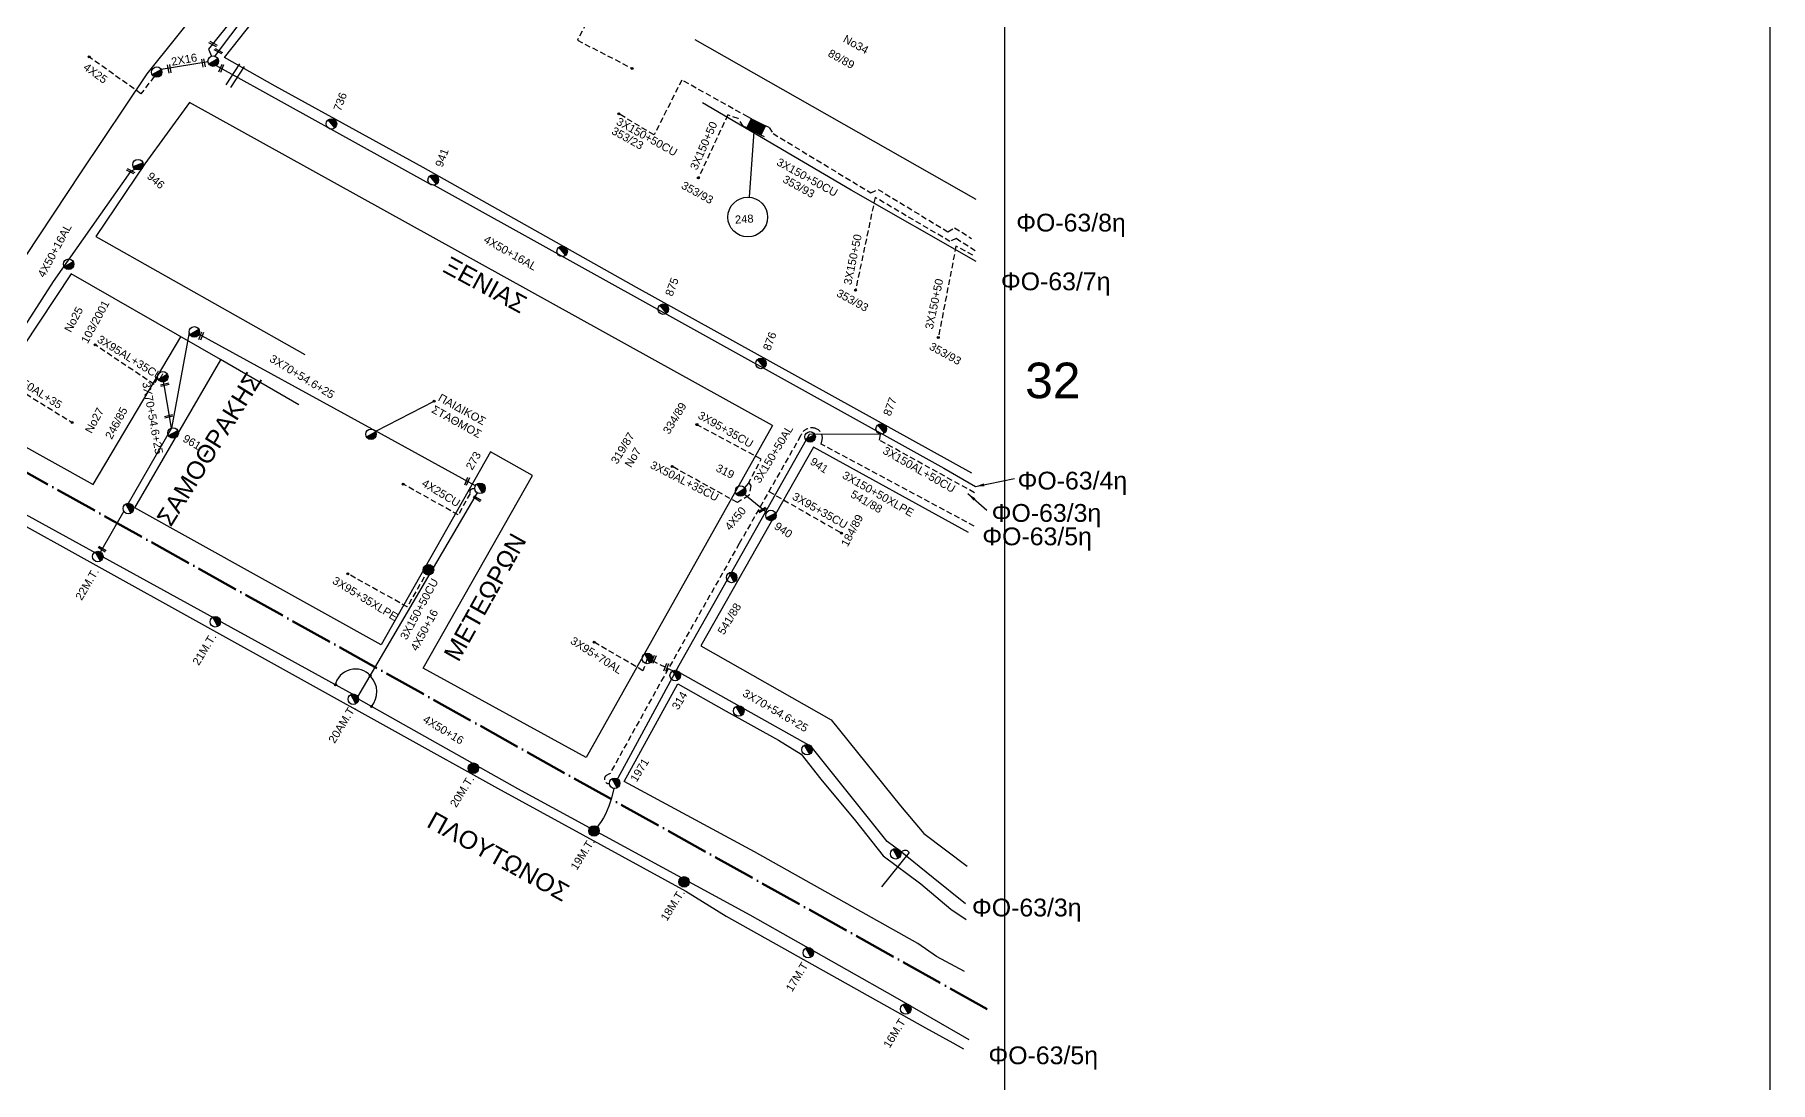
# Model space of a CAD drawing. Header units: millimetres. Extents: x 918 to 3138, y 719 to 1759.
# Drawn here: x 2747.2 to 3137.6, y 1071.8 to 1307.4 of the extents above; entities that cross this region are included whole.
import ezdxf

# ---------------------------------------------------------------- set-up
doc = ezdxf.new("R2010")
doc.units = ezdxf.units.MM
doc.header["$LTSCALE"] = 0.5
doc.linetypes.add('ACAD_ISO04W100', pattern=[30, 24, -3, 0, -3])
doc.linetypes.add('DASHED', pattern=[19.05, 12.7, -6.35])
for name, color, linetype in [('Link Box 4 Διευθύνσεων', 7, 'Continuous'), ('Άγνωστα', 7, 'Continuous'), ('Γυμνά εναέρια ΧΤ και ΦΟΠ (3Φ)   4x50+16AL', 7, 'Continuous'), ('Επιγραφές - Σχήματα', 7, 'Continuous'), ('Καλώδια ΧΤ   3x150+50AL', 7, 'DASHED'), ('Καλώδια ΧΤ   3x150+50CU', 7, 'DASHED'), ('Καλώδια ΧΤ   3x150AL+50CU', 7, 'DASHED'), ('Καλώδια ΧΤ   4x25CU', 7, 'DASHED'), ('Μηχανική τομή', 7, 'Continuous'), ('Στύλος Ξύλινος', 7, 'Continuous'), ('Στύλος Ξύλινος @ 1', 7, 'Continuous'), ('Στύλος ΦΜ', 7, 'Continuous'), ('Στύλος ΦΜ @ 1', 7, 'Continuous'), ('Συνδέσεις', 7, 'Continuous'), ('Συνεστραμμένα ΧΤ   3x70+54.6+25 AL', 7, 'SYN_LINE'), ('Τομή', 7, 'Continuous'), ('Υπόβαθρο ΔΕΗ', 7, 'Continuous'), ('Υπόγεια καλώδια Παροχών ΧΤ   4x25', 7, 'DASHED')]:
    doc.layers.add(name, color=color, linetype=linetype)
doc.styles.add('arial', font='ARIAL.TTF')
doc.styles.get("Standard").update_dxf_attribs({"font": 'ARIAL.TTF'})
doc.linetypes.add('SYN_LINE', pattern='A,0.5,-0.0001,["/\\/\\/\\/",Standard,S=0.1,R=0,X=0,Y=-0.05],-0.25', length=0.7501)
doc.dimstyles.new('ISO-25', dxfattribs={"dimtxt": 2.5, "dimasz": 2.5, "dimexe": 1.25, "dimexo": 0.625, "dimtad": 1, "dimtxsty": 'Standard', "dimcen": 2.5, "dimadec": 0, "dimazin": 0, "dimtfac": 1, "dimtmove": 0, "dimatfit": 3, "dimfxl": 1, "dimarcsym": 0})

# ---------------------------------------------------------------- blocks, each defined once
blk = doc.blocks.new('ΜΗΧΑΝΙΚΗ ΤΟΜΗ')
at = {"layer": 'Μηχανική τομή', "ltscale": 40}
for p, q in [((-1.89, 0.78), (1.89, 0.78)), ((1.89, 0), (-1.89, 0))]:
    blk.add_line(p, q, dxfattribs=at)
blk = doc.blocks.new('ΥΠΑΡΧΩΝ ΤΣΙΜΕΝΤΕΝΙΟΣ ΣΤΥΛΟΣ')
at = {"layer": 'Στύλος ΦΜ'}
blk.add_hatch(color=7, dxfattribs=at).paths.add_polyline_path([(-1.29, -2.28, 0.574793), (2.62, 0, 0.268822), (1.3, 2.27)])
at = {"layer": 'Στύλος ΦΜ', "color": 7}
blk.add_line((-1.29, -2.28), (1.3, 2.27), dxfattribs=at)
blk.add_circle((0, 0), 2.62, dxfattribs=at)
at = {"layer": 'Στύλος ΦΜ', "flags": 4}
for tag, p in [('ΑΡΙΘΜΟΣ', (-4.68, 8.05)), ('ΤΥΠΟΣ', (-4.91, 3.03))]:
    blk.add_attdef(tag, p, '', height=4, dxfattribs=at)
blk = doc.blocks.new('ΥΠΑΡΧΩΝ ΞΥΛΙΝΟΣ ΣΤΥΛΟΣ')
at = {"layer": 'Στύλος Ξύλινος'}
h = blk.add_hatch(color=7, dxfattribs=at)
h.paths.add_polyline_path([(-2.62, 0, 0.270008), (-1.29, -2.28), (1.3, 2.27, 0.576266)])
h.paths.add_polyline_path([(-1.29, -2.28, 0.574793), (2.62, 0, 0.268822), (1.3, 2.27)])
at = {"layer": 'Στύλος Ξύλινος', "color": 7}
blk.add_line((-1.29, -2.28), (1.3, 2.27), dxfattribs=at)
blk.add_circle((0, 0), 2.62, dxfattribs=at)
at = {"layer": 'Στύλος Ξύλινος', "flags": 4}
for tag, p in [('ΑΡΙΘΜΟΣ', (-4.91, 8.6)), ('ΤΥΠΟΣ', (-4.85, 3.39))]:
    blk.add_attdef(tag, p, '', height=4, dxfattribs=at)
blk = doc.blocks.new('ΤΟΜΗ')
at = {"layer": 'Τομή', "ltscale": 40}
for p, q in [((-5.68, 0), (5.68, 0)), ((5.68, -2.33), (-5.68, -2.33))]:
    blk.add_line(p, q, dxfattribs=at)
blk = doc.blocks.new('LINK BOX 4 ΑΝΑΧΩΡΗΣΕΩΝ')
at = {"layer": 'Link Box 4 Διευθύνσεων', "ltscale": 40}
blk.add_hatch(color=256, dxfattribs=at).paths.add_polyline_path([(-3.54, 0), (-3.54, -4.67), (3.54, -4.67), (3.54, 0)])
for p, q in [((-3.54, 0), (-5.33, 0)), ((5.33, 0), (3.54, 0)), ((-3.54, -4.67), (-5.33, -4.67)), ((5.33, -4.67), (3.54, -4.67))]:
    blk.add_line(p, q, dxfattribs=at)
blk.add_lwpolyline([(-3.54, -4.67), (-3.54, 0), (3.54, 0), (3.54, -4.67)], close=True, dxfattribs=at)
blk = doc.blocks.new('_ΣΥΝΔΕΣΗ')
at = {"layer": 'Συνδέσεις', "linetype": 'SYN_LINE', "ltscale": 40}
blk.add_hatch(color=256, dxfattribs=at).paths.add_polyline_path([(0.5, -0.01, 1), (-0.5, -0.01, 1)])
at = {"layer": 'Συνδέσεις'}
blk.add_circle((0, -0.01), 0.5, dxfattribs=at)

msp = doc.modelspace()

# ---------------------------------------------------------------- linework, layer by layer
at = {"layer": 'Άγνωστα', "color": 6, "linetype": 'SYN_LINE', "ltscale": 20}
msp.add_lwpolyline([(2850.51, 1382.98), (2848.48, 1381.74), (2831.21, 1360.45), (2831.31, 1359.33), (2830.14, 1359.47), (2812.29, 1337.03), (2812.55, 1335.94), (2811.2, 1335.47), (2799.48, 1320.72), (2800.14, 1319.42), (2798.42, 1319.39), (2786.31, 1304.19), (2786.94, 1302.56)], dxfattribs=at)
at = {"layer": 'Άγνωστα', "color": 62, "linetype": 'SYN_LINE', "ltscale": 20}
msp.add_lwpolyline([(2850.15, 1381.72), (2831.05, 1359.13), (2812.61, 1335.74), (2787.58, 1302.44)], dxfattribs=at)
at = {"layer": 'Άγνωστα', "color": 85, "linetype": 'DASHED', "ltscale": 0.2}
msp.add_lwpolyline([(2877.32, 1321.76), (2869.27, 1306.17), (2881.57, 1299.83)], dxfattribs=at)
at = {"layer": 'Άγνωστα', "color": 6, "ltscale": 40}
for points in [[(2786.19, 1301.33), (2775.68, 1299.59)], [(2937.43, 1217.6), (2921.43, 1217.49), (2892.11, 1165.55), (2878.26, 1140.08)], [(2956.59, 1111.95), (2949.29, 1117.79), (2941.82, 1123.89), (2938.97, 1125.97), (2921.86, 1147.36), (2892.29, 1163.89)]]:
    msp.add_lwpolyline(points, dxfattribs=at)
at = {"layer": 'Άγνωστα', "color": 151, "linetype": 'DASHED', "ltscale": 0.2}
msp.add_lwpolyline([(2906.58, 1286.83), (2905.41, 1288.53), (2903.09, 1289.36), (2896.47, 1275.2)], dxfattribs=at)
at = {"layer": 'Άγνωστα', "color": 2, "linetype": 'DASHED', "ltscale": 0.2}
for points in [[(2958.73, 1258.79), (2954.45, 1261.57), (2953.07, 1260.91), (2936.24, 1270.82), (2931.81, 1249.95)], [(2958.2, 1257.84), (2954.41, 1259.88), (2950.44, 1239.29)]]:
    msp.add_lwpolyline(points, dxfattribs=at)
at = {"layer": 'Άγνωστα', "color": 173, "linetype": 'DASHED', "ltscale": 0.2}
for points in [[(2741.2, 1237.78), (2740.74, 1237.46, 1.001396), (2741.56, 1236.26, -0.839844), (2741.98, 1235.84), (2738.76, 1230.62), (2755.61, 1220.23)], [(2958.53, 1196.89), (2924.1, 1215.37), (2924.31, 1216.31, 0.367959), (2922.97, 1218.81, 0.423657), (2919.48, 1217.22), (2905.67, 1192.98), (2888.68, 1163.04), (2876.6, 1141.28), (2875.87, 1140.89, 0.836558), (2876.48, 1139.01, 0.871951)]]:
    msp.add_lwpolyline(points, format="xyb", dxfattribs=at)
for points in [[(2774.86, 1230.25), (2774.06, 1228.76), (2760.78, 1237.68)], [(2906.91, 1205.52), (2907.68, 1206.45), (2910.59, 1211.94), (2895.98, 1219.82)], [(2907.79, 1206.65), (2908.25, 1205.98), (2907.84, 1203.77), (2905.25, 1202.21), (2890.57, 1210.33)], [(2835.76, 1187.08), (2830.98, 1178.76), (2817.61, 1186.19)]]:
    msp.add_lwpolyline(points, dxfattribs=at)
at = {"layer": 'Άγνωστα', "color": 173, "linetype": 'SYN_LINE', "ltscale": 20}
msp.add_lwpolyline([(2781.93, 1240.46), (2777.98, 1218.96), (2767.92, 1201.46)], dxfattribs=at)
at = {"layer": 'Άγνωστα', "color": 6, "linetype": 'DASHED', "ltscale": 0.2}
msp.add_lwpolyline([(2958.57, 1204.42), (2937.22, 1216.22), (2937.43, 1217.6)], dxfattribs=at)
at = {"layer": 'Άγνωστα', "color": 173, "ltscale": 40}
for points in [[(2818.66, 1159.14), (2735.24, 1204.93)], [(2957.38, 1081.4), (2940.77, 1090.97), (2908.1, 1109.43), (2855.9, 1137.86), (2820.04, 1157.97)]]:
    msp.add_lwpolyline(points, dxfattribs=at)
at = {"layer": 'Άγνωστα', "color": 154, "ltscale": 40}
msp.add_lwpolyline([(2911.81, 1199.95), (2906.88, 1204.05)], dxfattribs=at)
at = {"layer": 'Άγνωστα', "color": 154, "linetype": 'DASHED', "ltscale": 0.2}
for points in [[(2912.35, 1204.69), (2928.68, 1195.34)], [(2890.7, 1164.33), (2884.99, 1167.15), (2884.02, 1164.4), (2873.04, 1170.8)]]:
    msp.add_lwpolyline(points, dxfattribs=at)
at = {"layer": 'Άγνωστα', "color": 173, "linetype": 'SYN_LINE', "ltscale": 10}
msp.add_lwpolyline([(2767.24, 1200.27), (2761.97, 1191.09)], dxfattribs=at)
at = {"layer": 'Άγνωστα', "color": 173, "ltscale": 40}
msp.add_lwpolyline([(2877.46, 1137.92), (2876.91, 1135.77, -0.110625), (2873.45, 1128.92, 2.117905)], format="xyb", dxfattribs=at)
at = {"layer": 'Άγνωστα', "color": 6, "ltscale": 40}
msp.add_lwpolyline([(2941.95, 1123.63), (2942.43, 1123.91, -0.417533), (2943.87, 1123.53), (2937.67, 1115.78)], format="xyb", dxfattribs=at)
at = {"layer": 'Γυμνά εναέρια ΧΤ και ΦΟΠ (3Φ)   4x50+16AL', "color": 27, "ltscale": 40}
msp.add_lwpolyline([(2788.04, 1300.5), (2835.93, 1273.96), (2837.07, 1273.57), (2951.65, 1209.9), (2958.78, 1205.79)], dxfattribs=at)
at = {"layer": 'Γυμνά εναέρια ΧΤ και ΦΟΠ (3Φ)   4x50+16AL', "color": 173, "ltscale": 40}
msp.add_lwpolyline([(2769.64, 1277.13), (2768.74, 1276.65), (2751.37, 1251.93), (2743.06, 1238.94)], dxfattribs=at)
at = {"layer": 'Επιγραφές - Σχήματα', "ltscale": 0.2}
msp.add_line((2908.96, 1285.63), (2907.91, 1270.85), dxfattribs=at)
at = {"layer": 'Επιγραφές - Σχήματα'}
msp.add_lwpolyline([(936.87, 1745.25), (2965.33, 1745.25), (2965.33, 743.52), (936.87, 743.52)], close=True, dxfattribs=at)
at = {"layer": 'Επιγραφές - Σχήματα', "ltscale": 10}
msp.add_lwpolyline([(2965.33, 743.52), (3137.57, 743.52), (3137.57, 1745.25), (2965.33, 1745.25)], dxfattribs=at)
at = {"layer": 'Επιγραφές - Σχήματα', "color": 1, "linetype": 'ACAD_ISO04W100', "lineweight": 60, "ltscale": 0.8}
msp.add_lwpolyline([(2961.46, 1088.29), (2717.83, 1224.35), (2701.08, 1246.33), (2659.71, 1265.16), (2602.18, 1297.58), (2392.2, 1398.81), (2304.34, 1274.11), (2245.73, 1191.21), (2095.49, 995.78), (1905.75, 741.14)], dxfattribs=at)
at = {"layer": 'Επιγραφές - Σχήματα'}
msp.add_circle((2907.59, 1266.39), 4.47, dxfattribs=at)
at = {"layer": 'Επιγραφές - Σχήματα', "ltscale": 0.2}
for centre, radius, start, end in [((2819.31, 1160.15), 4.62, 41.7442, 169.0419), ((2819.02, 1159.62), 5.13, 320.2242, 42.9082)]:
    msp.add_arc(centre, radius, start, end, dxfattribs=at)
at = {"layer": 'Καλώδια ΧΤ   3x150+50CU', "color": 151, "ltscale": 0.2}
for points in [[(2907.63, 1288.91), (2892.75, 1297.21), (2886.51, 1284.86), (2878.58, 1289.61)], [(2912.39, 1286.52), (2913.28, 1285.18), (2935.28, 1271.84), (2936.89, 1272.63), (2952.57, 1263.11), (2954.11, 1263.99), (2957.94, 1261.57)]]:
    msp.add_lwpolyline(points, dxfattribs=at)
at = {"layer": 'Καλώδια ΧΤ   3x150+50CU', "color": 173, "linetype": 'Continuous', "ltscale": 0.2}
msp.add_lwpolyline([(2819.89, 1158.55), (2846.77, 1204.39)], dxfattribs=at)
at = {"layer": 'Καλώδια ΧΤ   4x25CU', "color": 173, "ltscale": 0.2}
msp.add_lwpolyline([(2846.18, 1205.27), (2845.76, 1205.27, 0.565767), (2845.12, 1204.21), (2842.45, 1199.44), (2830.07, 1206.36)], format="xyb", dxfattribs=at)
at = {"layer": 'Συνεστραμμένα ΧΤ   3x70+54.6+25 AL', "color": 173, "ltscale": 20}
for points in [[(2823.07, 1218.72), (2783.11, 1240.58)], [(2846.32, 1206), (2823.71, 1218.37)]]:
    msp.add_lwpolyline(points, dxfattribs=at)
at = {"layer": 'Συνεστραμμένα ΧΤ   3x70+54.6+25 AL', "color": 173, "ltscale": 15}
for points in [[(2777.98, 1218.96), (2776.01, 1230.49)], [(2823.92, 1218.25), (2837.03, 1224.99)]]:
    msp.add_lwpolyline(points, dxfattribs=at)
at = {"layer": 'Υπόβαθρο ΔΕΗ'}
for points in [[(2677.18, 1175.37), (2715.6, 1237.44), (2727.04, 1231.38), (2732.47, 1238.46), (2757.76, 1276.58), (2772.52, 1298.64), (2806.77, 1341.41), (2832.63, 1374.41), (2788.64, 1405.03), (2721.17, 1300.96), (2712.84, 1306.42), (2780.28, 1410.66), (2762.96, 1423.01), (2747.13, 1430.6), (2683.24, 1328.75)], [(2958.01, 1208.81), (2882.54, 1250.59), (2834.6, 1277.56), (2801.29, 1295.83), (2789.86, 1302.3), (2826.3, 1348.29), (2845.5, 1372.5), (2924.16, 1331.59), (2958.31, 1313.74)], [(2958.92, 1270.33), (2895.73, 1306.23)], [(2913.18, 1219.5), (2782, 1292.14), (2771.95, 1278.4), (2760.99, 1262.01), (2807.95, 1235.48)], [(2958.92, 1256.4), (2930.86, 1272.47), (2897.44, 1292.08)], [(2806.62, 1224.21), (2789.02, 1234.35), (2755.37, 1253.65), (2733.71, 1221), (2760.34, 1206.24), (2780.05, 1239.49)], [(2913.18, 1219.5), (2871.26, 1144.89), (2834.55, 1164.99), (2859.14, 1208.31), (2849.7, 1213.58), (2825.11, 1170.23), (2769.71, 1200.99), (2789.09, 1234.3)], [(2957.23, 1195.47), (2922.37, 1214.66), (2897.03, 1169.98), (2926.35, 1153.31), (2941.92, 1134.02), (2947.19, 1127.8), (2956.91, 1120.46)], [(2716.71, 1212.66), (2851.28, 1137.96), (2893.62, 1114.84), (2902.74, 1109.18), (2947.59, 1084.07), (2953.71, 1080.68), (2956.11, 1079.35)]]:
    msp.add_lwpolyline(points, dxfattribs=at)
at = {"layer": 'Υπόβαθρο ΔΕΗ', "color": 18}
msp.add_lwpolyline([(2956.36, 1096.73), (2950.06, 1100.16), (2945.8, 1103.03), (2909.13, 1123.65), (2879.77, 1139.45), (2891.86, 1161.43), (2902.73, 1155.33), (2914.48, 1148.74), (2919.63, 1145.65), (2924.03, 1140), (2931.85, 1130.64), (2938.04, 1122.8), (2946.51, 1116.49), (2950.83, 1112.8), (2953.28, 1110.75), (2956.74, 1108.44)], dxfattribs=at)
at = {"layer": 'Υπόγεια καλώδια Παροχών ΧΤ   4x25', "color": 6, "ltscale": 0.2}
msp.add_lwpolyline([(2774.06, 1297.99), (2771.1, 1294.13), (2759.45, 1302.41)], dxfattribs=at)

# ---------------------------------------------------------------- block references
at = {"layer": 'Link Box 4 Διευθύνσεων', "xscale": 0.5, "yscale": 0.5, "zscale": 0.5, "rotation": 333.3292291260897}
msp.add_blockref('LINK BOX 4 ΑΝΑΧΩΡΗΣΕΩΝ', (2910.01, 1287.72), dxfattribs=at)
at = {"layer": 'Μηχανική τομή'}
for p, xscale, yscale, zscale, rotation in [((2787.41, 1305.5), 0.500000000000075, 0.500000000000075, 0.500000000000075, 151.8839918657266), ((2788.62, 1303.87), 0.500000000000075, 0.500000000000075, 0.500000000000075, 151.8839918657266), ((2777.66, 1299.76), 0.5000000000000601, 0.5000000000000601, 0.5000000000000601, 100.4278661032436), ((2785.34, 1301.08), 0.5000000000000601, 0.5000000000000601, 0.5000000000000601, 100.4278661032436), ((2789.34, 1299.75), 0.4999999999999996, 0.4999999999999996, 0.4999999999999996, 67.44560288028148), ((2768.87, 1276.88), 0.5000000000000749, 0.5000000000000749, 0.5000000000000749, 151.8839918657266), ((2784.82, 1239.6), 0.4999999999999996, 0.4999999999999996, 0.4999999999999996, 67.44560288028148), ((2776.43, 1228.93), 0.5000000000000202, 0.5000000000000202, 0.5000000000000202, 193.7151648290759), ((2777.28, 1221.75), 0.5000000000000202, 0.5000000000000202, 0.5000000000000202, 193.7151648290759), ((2844.64, 1206.91), 0.4999999999999996, 0.4999999999999996, 0.4999999999999996, 67.44560288028148), ((2846.8, 1203.24), 0.4999999999999988, 0.4999999999999988, 0.4999999999999988, 147.3016201458585), ((2910.98, 1200.37), 0.4999999999999995, 0.4999999999999995, 0.4999999999999995, 32.19038683362808), ((2762.45, 1191.92), 0.4999999999999996, 0.4999999999999996, 0.4999999999999996, 147.3016201458585), ((2886.63, 1166.85), 0.4999999999999996, 0.4999999999999996, 0.4999999999999996, 67.44560288028148), ((2889.41, 1165.06), 0.4999999999999996, 0.4999999999999996, 0.4999999999999996, 67.44560288028148)]:
    msp.add_blockref('ΜΗΧΑΝΙΚΗ ΤΟΜΗ', p, dxfattribs=dict(at, xscale=xscale, yscale=yscale, zscale=zscale, rotation=rotation))
at = {"layer": 'Στύλος Ξύλινος @ 1', "ltscale": 40, "xscale": 0.4499999999998178, "yscale": 0.4499999999998178, "zscale": 0.4499999999998178, "rotation": 57.95082402765497}
msp.add_blockref('ΥΠΑΡΧΩΝ ΞΥΛΙΝΟΣ ΣΤΥΛΟΣ', (2835.76, 1187.08), dxfattribs=at)
at = {"layer": 'Στύλος Ξύλινος @ 1', "ltscale": 40}
ref = msp.add_blockref('ΥΠΑΡΧΩΝ ΞΥΛΙΝΟΣ ΣΤΥΛΟΣ', (2845.87, 1142.47), dxfattribs=dict(at, xscale=0.4499999999998178, yscale=0.4499999999998178, zscale=0.4499999999998178, rotation=57.95082402765497))
ref.add_attrib('ΤΥΠΟΣ', '20Μ.Τ.', (2842, 1133.49), dxfattribs={"layer": 'Στύλος Ξύλινος', "height": 1.8, "rotation": 57.9508, "flags": 4})
ref = msp.add_blockref('ΥΠΑΡΧΩΝ ΞΥΛΙΝΟΣ ΣΤΥΛΟΣ', (2873, 1128.36), dxfattribs=dict(at, xscale=0.4499999999998178, yscale=0.4499999999998178, zscale=0.4499999999998178, rotation=57.95082402765497))
ref.add_attrib('ΤΥΠΟΣ', '19M.T.', (2869.13, 1119.38), dxfattribs={"layer": 'Στύλος Ξύλινος', "height": 1.8, "rotation": 57.9508, "flags": 4})
ref = msp.add_blockref('ΥΠΑΡΧΩΝ ΞΥΛΙΝΟΣ ΣΤΥΛΟΣ', (2893.26, 1116.91), dxfattribs=dict(at, xscale=0.4499999999998178, yscale=0.4499999999998178, zscale=0.4499999999998178, rotation=57.95082402765497))
ref.add_attrib('ΤΥΠΟΣ', '18M.T.', (2889.39, 1107.94), dxfattribs={"layer": 'Στύλος Ξύλινος', "height": 1.8, "rotation": 57.9508, "flags": 4})
at = {"layer": 'Στύλος ΦΜ @ 1', "ltscale": 40}
for p, xscale, yscale, zscale, rotation in [((2774.65, 1299.01), 0.4499999999998181, 0.4499999999998181, 0.4499999999998181, 329.4999534400037), ((2787.36, 1301.46), 0.4499999999998181, 0.4499999999998181, 0.4499999999998181, 329.4999534400037), ((2754.85, 1255.8), 0.4499999999998181, 0.4499999999998181, 0.4499999999998181, 329.4999534400037), ((2865.84, 1258.7), 0.4499999999998181, 0.4499999999998181, 0.4499999999998181, 69.55862791550345), ((2783.11, 1240.58), 0.4499999999998181, 0.4499999999998181, 0.4499999999998181, 329.4999534400037), ((2776.01, 1230.49), 0.4499999999998181, 0.4499999999998181, 0.4499999999998181, 329.4999534400037), ((2822.85, 1217.56), 0.4499999999998181, 0.4499999999998181, 0.4499999999998181, 329.4999534400037), ((2768.26, 1200.86), 0.4499999999998181, 0.4499999999998181, 0.4499999999998181, 59.32689087783587), ((2903.96, 1185.36), 0.449999999999818, 0.449999999999818, 0.449999999999818, 58.66482231853243), ((2884.99, 1167.15), 0.449999999999818, 0.449999999999818, 0.449999999999818, 58.66482231853243), ((2905.57, 1155.34), 0.449999999999818, 0.449999999999818, 0.449999999999818, 58.66482231853243), ((2920.94, 1146.63), 0.449999999999818, 0.449999999999818, 0.449999999999818, 58.66482231853243), ((2940.85, 1123.23), 0.449999999999818, 0.449999999999818, 0.449999999999818, 58.66482231853243)]:
    msp.add_blockref('ΥΠΑΡΧΩΝ ΤΣΙΜΕΝΤΕΝΙΟΣ ΣΤΥΛΟΣ', p, dxfattribs=dict(at, xscale=xscale, yscale=yscale, zscale=zscale, rotation=rotation))
ref = msp.add_blockref('ΥΠΑΡΧΩΝ ΤΣΙΜΕΝΤΕΝΙΟΣ ΣΤΥΛΟΣ', (2813.95, 1287.34), dxfattribs=dict(at, xscale=0.4499999999998181, yscale=0.4499999999998181, zscale=0.4499999999998181, rotation=69.55862791550345))
ref.add_attrib('ΤΥΠΟΣ', '736', (2816.02, 1290.07), dxfattribs={"layer": 'Στύλος ΦΜ', "height": 1.8, "rotation": 69.5586, "flags": 4})
ref = msp.add_blockref('ΥΠΑΡΧΩΝ ΤΣΙΜΕΝΤΕΝΙΟΣ ΣΤΥΛΟΣ', (2836.83, 1274.73), dxfattribs=dict(at, xscale=0.4499999999998181, yscale=0.4499999999998181, zscale=0.4499999999998181, rotation=69.55862791550345))
ref.add_attrib('ΤΥΠΟΣ', '941', (2838.9, 1277.46), dxfattribs={"layer": 'Στύλος ΦΜ', "height": 1.8, "rotation": 69.5586, "flags": 4})
ref = msp.add_blockref('ΥΠΑΡΧΩΝ ΤΣΙΜΕΝΤΕΝΙΟΣ ΣΤΥΛΟΣ', (2770.44, 1278.19), dxfattribs=dict(at, xscale=0.4499999999998181, yscale=0.4499999999998181, zscale=0.4499999999998181, rotation=319.2364024610674))
ref.add_attrib('ΤΥΠΟΣ', '946', (2772.29, 1275.31), dxfattribs={"layer": 'Στύλος ΦΜ', "height": 1.8, "rotation": 319.2364, "flags": 4})
ref = msp.add_blockref('ΥΠΑΡΧΩΝ ΤΣΙΜΕΝΤΕΝΙΟΣ ΣΤΥΛΟΣ', (2888.56, 1245.69), dxfattribs=dict(at, xscale=0.4499999999998181, yscale=0.4499999999998181, zscale=0.4499999999998181, rotation=69.55862791550345))
ref.add_attrib('ΤΥΠΟΣ', '875', (2890.62, 1248.43), dxfattribs={"layer": 'Στύλος ΦΜ', "height": 1.8, "rotation": 69.5586, "flags": 4})
ref = msp.add_blockref('ΥΠΑΡΧΩΝ ΤΣΙΜΕΝΤΕΝΙΟΣ ΣΤΥΛΟΣ', (2910.55, 1233.48), dxfattribs=dict(at, xscale=0.4499999999998181, yscale=0.4499999999998181, zscale=0.4499999999998181, rotation=69.55862791550345))
ref.add_attrib('ΤΥΠΟΣ', '876', (2912.62, 1236.21), dxfattribs={"layer": 'Στύλος ΦΜ', "height": 1.8, "rotation": 69.5586, "flags": 4})
ref = msp.add_blockref('ΥΠΑΡΧΩΝ ΤΣΙΜΕΝΤΕΝΙΟΣ ΣΤΥΛΟΣ', (2937.6, 1218.76), dxfattribs=dict(at, xscale=0.4499999999998181, yscale=0.4499999999998181, zscale=0.4499999999998181, rotation=69.55862791550345))
ref.add_attrib('ΤΥΠΟΣ', '877', (2939.67, 1221.5), dxfattribs={"layer": 'Στύλος ΦΜ', "height": 1.8, "rotation": 69.5586, "flags": 4})
ref = msp.add_blockref('ΥΠΑΡΧΩΝ ΤΣΙΜΕΝΤΕΝΙΟΣ ΣΤΥΛΟΣ', (2778.34, 1217.84), dxfattribs=dict(at, xscale=0.4499999999998181, yscale=0.4499999999998181, zscale=0.4499999999998181, rotation=329.4999534400037))
ref.add_attrib('ΤΥΠΟΣ', '961', (2780.33, 1216.08), dxfattribs={"layer": 'Στύλος ΦΜ', "height": 1.8, "rotation": 329.5, "flags": 4})
ref = msp.add_blockref('ΥΠΑΡΧΩΝ ΤΣΙΜΕΝΤΕΝΙΟΣ ΣΤΥΛΟΣ', (2921.61, 1216.97), dxfattribs=dict(at, xscale=0.449999999999818, yscale=0.449999999999818, zscale=0.449999999999818, rotation=326.3466373619509))
ref.add_attrib('ΤΥΠΟΣ', '941', (2921.43, 1210.99), dxfattribs={"layer": 'Στύλος ΦΜ', "height": 1.8, "rotation": 326.3466, "flags": 4})
ref = msp.add_blockref('ΥΠΑΡΧΩΝ ΤΣΙΜΕΝΤΕΝΙΟΣ ΣΤΥΛΟΣ', (2847.35, 1205.41), dxfattribs=dict(at, xscale=0.4499999999998181, yscale=0.4499999999998181, zscale=0.4499999999998181, rotation=60.45513503837525))
ref.add_attrib('ΤΥΠΟΣ', '273', (2845.61, 1209.35), dxfattribs={"layer": 'Στύλος ΦΜ', "height": 1.8, "rotation": 60.4551, "flags": 4})
ref = msp.add_blockref('ΥΠΑΡΧΩΝ ΤΣΙΜΕΝΤΕΝΙΟΣ ΣΤΥΛΟΣ', (2905.97, 1204.8), dxfattribs=dict(at, xscale=0.449999999999818, yscale=0.449999999999818, zscale=0.449999999999818, rotation=333.2676833334))
ref.add_attrib('ΤΥΠΟΣ', '319', (2900.23, 1209.37), dxfattribs={"layer": 'Στύλος ΦΜ', "height": 1.8, "rotation": 333.2677, "flags": 4})
ref = msp.add_blockref('ΥΠΑΡΧΩΝ ΤΣΙΜΕΝΤΕΝΙΟΣ ΣΤΥΛΟΣ', (2912.79, 1199.3), dxfattribs=dict(at, xscale=0.449999999999818, yscale=0.449999999999818, zscale=0.449999999999818, rotation=326.3466373619509))
ref.add_attrib('ΤΥΠΟΣ', '940', (2913.36, 1196.44), dxfattribs={"layer": 'Στύλος ΦΜ', "height": 1.8, "rotation": 326.3466, "flags": 4})
ref = msp.add_blockref('ΥΠΑΡΧΩΝ ΤΣΙΜΕΝΤΕΝΙΟΣ ΣΤΥΛΟΣ', (2761.39, 1190.07), dxfattribs=dict(at, xscale=0.4499999999998181, yscale=0.4499999999998181, zscale=0.4499999999998181, rotation=59.32689087783587))
ref.add_attrib('ΤΥΠΟΣ', '22M.T.', (2757.77, 1180.06), dxfattribs={"layer": 'Στύλος ΦΜ', "height": 1.8, "rotation": 59.3269, "flags": 4})
ref = msp.add_blockref('ΥΠΑΡΧΩΝ ΤΣΙΜΕΝΤΕΝΙΟΣ ΣΤΥΛΟΣ', (2787.83, 1175.39), dxfattribs=dict(at, xscale=0.449999999999818, yscale=0.449999999999818, zscale=0.449999999999818, rotation=58.66482231853243))
ref.add_attrib('ΤΥΠΟΣ', '21M.T.', (2784.1, 1165.42), dxfattribs={"layer": 'Στύλος ΦΜ', "height": 1.8, "rotation": 58.6648, "flags": 4})
ref = msp.add_blockref('ΥΠΑΡΧΩΝ ΤΣΙΜΕΝΤΕΝΙΟΣ ΣΤΥΛΟΣ', (2891.27, 1163.3), dxfattribs=dict(at, xscale=0.449999999999818, yscale=0.449999999999818, zscale=0.449999999999818, rotation=58.66482231853243))
ref.add_attrib('ΤΥΠΟΣ', '314', (2891.92, 1155.41), dxfattribs={"layer": 'Στύλος ΦΜ', "height": 1.8, "rotation": 58.6648, "flags": 4})
ref = msp.add_blockref('ΥΠΑΡΧΩΝ ΤΣΙΜΕΝΤΕΝΙΟΣ ΣΤΥΛΟΣ', (2818.86, 1157.98), dxfattribs=dict(at, xscale=0.449999999999818, yscale=0.449999999999818, zscale=0.449999999999818, rotation=58.66482231853243))
ref.add_attrib('ΤΥΠΟΣ', '20AM.T.', (2814.67, 1147.91), dxfattribs={"layer": 'Στύλος ΦΜ', "height": 1.8, "rotation": 58.6648, "flags": 4})
ref = msp.add_blockref('ΥΠΑΡΧΩΝ ΤΣΙΜΕΝΤΕΝΙΟΣ ΣΤΥΛΟΣ', (2877.65, 1139.08), dxfattribs=dict(at, xscale=0.449999999999818, yscale=0.449999999999818, zscale=0.449999999999818, rotation=58.66482231853243))
ref.add_attrib('ΤΥΠΟΣ', '1971', (2882.57, 1139.19), dxfattribs={"layer": 'Στύλος ΦΜ', "height": 1.8, "rotation": 58.6648, "flags": 4})
ref = msp.add_blockref('ΥΠΑΡΧΩΝ ΤΣΙΜΕΝΤΕΝΙΟΣ ΣΤΥΛΟΣ', (2921.19, 1100.98), dxfattribs=dict(at, xscale=0.449999999999818, yscale=0.449999999999818, zscale=0.449999999999818, rotation=58.66482231853243))
ref.add_attrib('ΤΥΠΟΣ', '17M.T', (2917.55, 1092.03), dxfattribs={"layer": 'Στύλος ΦΜ', "height": 1.8, "rotation": 58.6648, "flags": 4})
ref = msp.add_blockref('ΥΠΑΡΧΩΝ ΤΣΙΜΕΝΤΕΝΙΟΣ ΣΤΥΛΟΣ', (2943.13, 1088.32), dxfattribs=dict(at, xscale=0.449999999999818, yscale=0.449999999999818, zscale=0.449999999999818, rotation=58.66482231853243))
ref.add_attrib('ΤΥΠΟΣ', '16M.T', (2939.49, 1079.37), dxfattribs={"layer": 'Στύλος ΦΜ', "height": 1.8, "rotation": 58.6648, "flags": 4})
at = {"layer": 'Συνδέσεις', "xscale": 0.4500000000002728, "yscale": 0.4500000000002728, "zscale": 0.4500000000002728}
for p in [(2759.48, 1302.41), (2881.57, 1299.83), (2878.59, 1289.62), (2896.47, 1275.2), (2931.81, 1249.96), (2760.81, 1237.68), (2950.44, 1239.3), (2837.06, 1225), (2755.64, 1220.23), (2896.16, 1219.73), (2890.58, 1210.33), (2830.09, 1206.36), (2928.69, 1195.34), (2817.63, 1186.19), (2873.04, 1170.81), (2822.68, 1163.32), (2814.83, 1161.25), (2822.96, 1156.34)]:
    msp.add_blockref('_ΣΥΝΔΕΣΗ', p, dxfattribs=at)
at = {"layer": 'Τομή', "xscale": 0.4999999999999999, "yscale": 0.4999999999999999, "zscale": 0.4999999999999999, "rotation": 236.5822391896092}
msp.add_blockref('ΤΟΜΗ', (2792.78, 1297.87), dxfattribs=at)

# ---------------------------------------------------------------- texts
at = {"layer": 'Άγνωστα', "ltscale": 40, "char_height": 1.8, "width": 17.1868, "attachment_point": 1, "style": 'arial'}
for s, insert, rotation in [('2X16', (2777.77, 1302.19), 10.1287), ('3X150+50', (2894.51, 1277.54), 66.2136), ('353/93', (2916.13, 1275.92), 331.0737), ('3X150+50', (2929.11, 1251.4), 78.0891), ('3X150+50', (2947.43, 1241.4), 78.0891), ('3X95AL+35CU', (2762.03, 1239.96), 327.9781), ('3X50AL+35', (2742.4, 1231.71), 327.9781), ('3X95+35CU', (2897.08, 1222.84), 330.3241), ('3X50AL+35CU', (2886.27, 1211.67), 332.9952), ('3X150+50XLPE', (2929.57, 1209.38), 330.3241), ('3X95+35CU', (2918.31, 1204.61), 330.3241), ('4X50', (2902.26, 1196.89), 51.0265), ('3X95+35XLPE', (2814.92, 1185.69), 328.6011), ('541/88', (2900.67, 1173.25), 58.6618), ('4X50+16', (2831.62, 1169.52), 61.5694), ('3X95+70AL', (2868.48, 1172.17), 327.453), ('3X70+54.6+25', (2907.15, 1160.37), 329.7617), ('4X50+16', (2835.27, 1154.51), 328.7702)]:
    msp.add_mtext(s, dxfattribs=dict(at, insert=insert, rotation=rotation))
at = {"layer": 'Γυμνά εναέρια ΧΤ και ΦΟΠ (3Φ)   4x50+16AL', "ltscale": 40, "char_height": 1.8, "width": 17.1868, "attachment_point": 1, "style": 'arial'}
for insert, rotation in [((2747.76, 1253.48), 61.72), ((2848.9, 1262.4), 330.3241)]:
    msp.add_mtext('4X50+16AL', dxfattribs=dict(at, insert=insert, rotation=rotation))
at = {"layer": 'Επιγραφές - Σχήματα', "ltscale": 40, "char_height": 1.8, "width": 17.1868, "attachment_point": 1, "style": 'arial'}
for s, insert, rotation in [('89/89', (2926.32, 1304.24), 331.0737), ('Νο34', (2929.72, 1307.47), 331.0737), ('353/23', (2877.63, 1286.79), 331.0737), ('353/93', (2893.33, 1274.55), 331.0737), ('248', (2904.64, 1266.71), 3.9372), ('353/93', (2928.23, 1250.32), 331.0737), ('Νο25', (2753.75, 1241.16), 61.72), ('103/2001', (2757.53, 1238.66), 61.72), ('353/93', (2949.09, 1238.34), 331.0737), ('ΠΑΙΔΙΚΟΣ ΣΤΑΘΜΟΣ', (2838.62, 1226.78), 331.0737), ('Νο27', (2758.41, 1218.44), 61.72), ('246/85', (2762.94, 1217.12), 61.72), ('334/89', (2888.37, 1218.35), 58.6618), ('319/87', (2876.68, 1211.63), 58.6618), ('Νο7', (2879.78, 1210.85), 58.6618), ('541/88', (2931.41, 1205.11), 330.3241), ('184/89', (2928.45, 1192.95), 62.2018)]:
    msp.add_mtext(s, dxfattribs=dict(at, insert=insert, rotation=rotation))
at = {"layer": 'Επιγραφές - Σχήματα', "width": 15.1545, "attachment_point": 1}
for s, insert, char_height in [('ΦΟ-63/8η', (2967.96, 1267.15), 4), ('ΦΟ-63/7η', (2964.52, 1253.94), 4), ('32', (2969.98, 1233.67), 8), ('ΦΟ-63/4η', (2968.27, 1209.14), 4), ('ΦΟ-63/3η', (2962.44, 1201.87), 4), ('ΦΟ-63/5η', (2960.34, 1196.6), 4), ('ΦΟ-63/3η', (2958.01, 1113.14), 4), ('ΦΟ-63/5η', (2961.71, 1079.91), 4)]:
    msp.add_mtext(s, dxfattribs=dict(at, insert=insert, char_height=char_height))
at = {"layer": 'Επιγραφές - Σχήματα', "char_height": 4, "width": 63.5526, "attachment_point": 1}
for s, insert, rotation in [('ΞΕΝΙΑΣ', (2840.66, 1257.73), 331.5274), ('ΣΑΜΟΘΡΑΚΗΣ', (2774.41, 1198.65), 58.1953), ('ΜΕΤΕΩΡΩΝ', (2839.01, 1168.11), 60.7836)]:
    msp.add_mtext(s, dxfattribs=dict(at, insert=insert, rotation=rotation))
at = {"layer": 'Επιγραφές - Σχήματα', "insert": (2837.04, 1132.92), "char_height": 4, "width": 90.8081, "attachment_point": 1, "rotation": 331.0487, "style": 'arial'}
msp.add_mtext('ΠΛΟΥΤΩΝΟΣ', dxfattribs=at)
at = {"layer": 'Καλώδια ΧΤ   3x150+50AL', "ltscale": 0.2, "insert": (2908.76, 1207.33), "char_height": 1.8, "width": 17.1868, "attachment_point": 1, "rotation": 58.6618, "style": 'arial'}
msp.add_mtext('3X150+50AL', dxfattribs=at)
at = {"layer": 'Καλώδια ΧΤ   3x150+50CU', "ltscale": 0.2, "char_height": 1.8, "width": 17.1868, "attachment_point": 1, "style": 'arial'}
for insert, rotation in [((2878.71, 1288.9), 331.0737), ((2914.76, 1279.79), 331.0737), ((2829.27, 1172.03), 61.5694)]:
    msp.add_mtext('3X150+50CU', dxfattribs=dict(at, insert=insert, rotation=rotation))
at = {"layer": 'Καλώδια ΧΤ   3x150AL+50CU', "ltscale": 0.2, "insert": (2938.65, 1214.91), "char_height": 1.8, "width": 17.1868, "attachment_point": 1, "rotation": 330.3241, "style": 'arial'}
msp.add_mtext('3X150AL+50CU', dxfattribs=at)
at = {"layer": 'Καλώδια ΧΤ   4x25CU', "ltscale": 0.2, "insert": (2835.02, 1207.6), "char_height": 1.8, "width": 17.1868, "attachment_point": 1, "rotation": 328.6011, "style": 'arial'}
msp.add_mtext('4X25CU', dxfattribs=at)
at = {"layer": 'Συνεστραμμένα ΧΤ   3x70+54.6+25 AL', "ltscale": 40, "char_height": 1.8, "width": 17.1868, "attachment_point": 1, "style": 'arial'}
for insert, rotation in [((2800.78, 1235.59), 328.6011), ((2773.15, 1229.5), 280.3402)]:
    msp.add_mtext('3X70+54.6+25', dxfattribs=dict(at, insert=insert, rotation=rotation))
at = {"layer": 'Υπόγεια καλώδια Παροχών ΧΤ   4x25', "ltscale": 0.2, "insert": (2759.02, 1301.19), "char_height": 1.8, "width": 17.1868, "attachment_point": 1, "rotation": 324.3146, "style": 'arial'}
msp.add_mtext('4X25', dxfattribs=at)

# ---------------------------------------------------------------- leaders
at = {"layer": 'Επιγραφές - Σχήματα', "ltscale": 40}
for points in [[(2958.78, 1205.79), (2967.56, 1207.65)], [(2957.07, 1204.21), (2961.37, 1200.48)]]:
    msp.add_leader(points, dimstyle='ISO-25', override={"dimasz": 2, "dimtad": 0}, dxfattribs=at)

doc.saveas('drawing.dxf')
